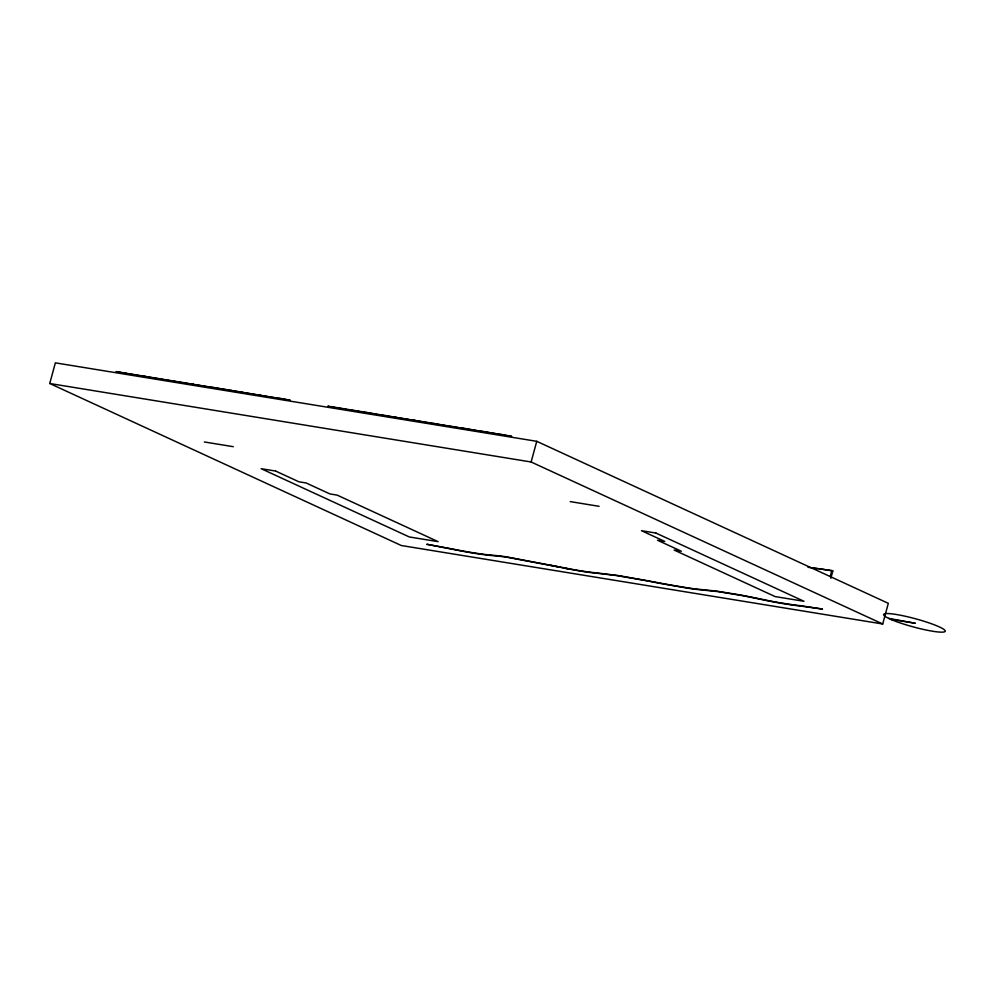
<?xml version="1.0" encoding="UTF-8"?>
<svg xmlns="http://www.w3.org/2000/svg" width="995" height="995" viewBox="0 0 995 995"><rect width="100%" height="100%" fill="white"/><g stroke="black" fill="none" stroke-linecap="round" stroke-linejoin="round"><path stroke-width="1.49" d="M49.75 383.51L55.359 362.852L536.753 441.32L888.324 603.331L882.702 623.989L401.321 545.521L49.75 383.51L531.131 461.991L882.702 623.989M531.131 461.991L536.753 441.32M830.278 576.404L831.87 570.545L810.564 567.598A113.505 15.012 15.2 0 1 807.965 567.299M830.825 578.306L832.815 570.993L831.87 570.545M817.902 568.655L811.808 568.083M127.92 373.797L145.792 376.707L144.922 376.297M147.173 376.931L163.677 379.617M165.046 379.841L193.938 384.555L193.055 384.145M195.306 384.779L211.811 387.465M262.705 395.761L279.209 398.448M330.091 406.744L346.596 409.442M347.976 409.666L376.856 414.368L375.986 413.97M378.237 414.592L444.255 425.362L443.372 424.952M445.623 425.586L462.128 428.273M481.393 431.407L462.625 428.086M204.361 441.967L233.24 446.68M570.21 501.604L599.089 506.318M819.059 568.742L832.815 570.993M888.759 618.405L915.363 623.28L890.575 619.238M570.172 569.252L564.115 568.07M559.824 567.2L570.185 569.252A92.771 12.263 15.2 0 0 597.348 573.319L615.805 575.446L646.389 580.694A229.882 30.41 15.2 0 0 663.404 583.978L683.503 587.473A229.82 30.397 15.2 0 0 694.821 589.239L718.029 591.627L740.877 595.358A131.775 17.425 15.2 0 1 753.601 597.846L769.371 601.117A115.246 15.236 15.2 0 0 801.472 606.166L822.467 609.064L800.216 605.669A113.505 15.012 15.2 0 1 768.6 600.694L752.904 597.448A133.305 17.636 15.2 0 0 740.031 594.923L716.885 591.154L693.764 588.766A228.29 30.198 15.2 0 1 682.508 587.013L678.627 586.378A228.29 30.198 15.2 0 1 654.212 581.976L619.077 575.657L596.055 572.822A91.092 12.052 15.2 0 1 569.364 568.829L505.746 556.727A133.305 17.636 15.2 0 0 495.709 555.521L488.62 554.874A113.492 15.012 15.2 0 1 451.829 548.879L426.793 544.277L452.514 549.277A115.233 15.236 15.2 0 0 489.863 555.372L496.953 556.018A131.775 17.425 15.2 0 1 506.878 557.212L559.824 567.2L551.081 565.359M501.144 434.367L502.015 434.778M491.518 432.8L492.388 433.198M481.891 431.233L511.641 436.345L327.84 406.122L328.723 406.52M472.252 429.666L473.135 430.064M452.999 426.519L453.882 426.93M433.745 423.385L434.628 423.783M424.119 421.818L425.002 422.216M414.492 420.238L415.375 420.649M404.865 418.671L405.749 419.082M395.239 417.104L396.109 417.514M385.612 415.537L386.483 415.935M366.359 412.39L367.23 412.801M356.72 410.823L357.603 411.233M337.467 407.689L338.35 408.099M279.707 398.274L290.217 400.251L116.029 371.595L126.539 373.56L125.656 373.162M270.08 396.706L270.951 397.104M260.454 395.127L261.324 395.537L212.308 387.291M250.827 393.56L251.698 393.97M241.188 391.993L242.071 392.403M231.561 390.426L232.444 390.836M221.935 388.858L222.818 389.256M202.681 385.712L203.565 386.122M183.428 382.577L184.311 382.988M173.802 381.01L174.685 381.408M154.548 377.864L155.419 378.274M135.295 374.729L136.166 375.14M275.603 471.045L261.163 468.695L409.256 536.939L438.148 541.653L337.168 495.124L329.942 493.943L306.112 482.961L298.898 481.779L275.603 471.045M655.892 533.046L641.452 530.683L664.747 541.417L657.521 540.248L681.351 551.23L674.137 550.048L775.105 596.577L803.997 601.291L655.892 533.046M892.167 619.935L887.428 617.758A31.902 4.216 15.2 0 1 912.502 617.982A31.902 4.216 15.2 0 1 943.148 632.099A31.902 4.216 15.2 0 1 892.167 619.935"/></g></svg>
